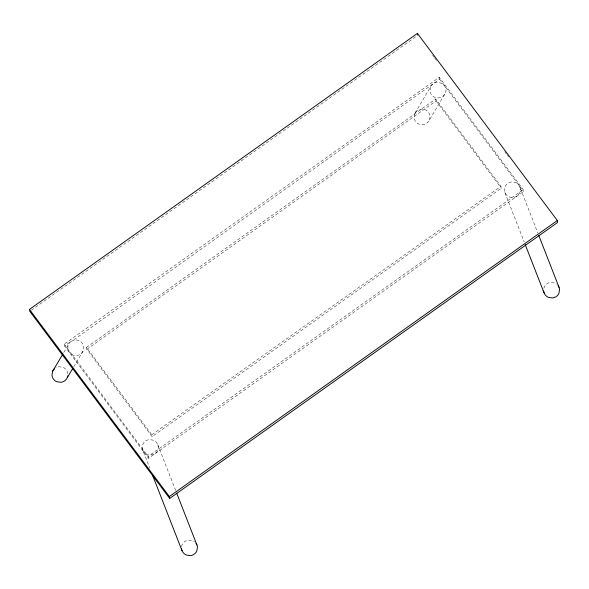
<?xml version="1.0" encoding="UTF-8"?>
<svg xmlns="http://www.w3.org/2000/svg" width="589" height="589" viewBox="0 0 589 589"><rect width="100%" height="100%" fill="white"/><g stroke="black" fill="none" stroke-linecap="round" stroke-linejoin="round"><path stroke-width="0.44" stroke-dasharray="2.94 2.21" d="M71.055 341.436C64.437 345.721 69.001 356.787 76.658 355.557A7.878 7.642 -10.4 0 0 83.13 350.956L83.763 346.95A8.209 7.966 -10.4 0 0 79.022 340.619C73.5 338.138 68.707 343.173 64.591 346.037L148.531 458.316L523.562 191.484L523.216 189.584L439.284 77.306L64.245 344.138L64.591 346.037M181.559 546.607L182.141 544.648A7.878 7.642 -10.4 0 1 188.613 540.047L192.713 540.68A8.209 7.966 -10.4 0 1 194.495 541.747M414.693 113.721L414.06 117.719A8.209 7.966 -10.4 0 0 418.794 124.051L422.895 124.691A7.878 7.642 -10.4 0 0 429.359 120.09L445.232 93.327C449.65 84.161 434.365 77.66 430.566 86.951L414.693 113.721A7.878 7.642 -10.4 0 1 421.157 109.12L425.258 109.753A8.209 7.966 -10.4 0 1 429.992 116.085L429.359 120.09M430.566 86.951L429.933 90.956A8.209 7.966 -10.4 0 0 434.667 97.288L438.768 97.929A7.878 7.642 -10.4 0 0 445.232 93.327M543.861 288.323L544.251 287.02A7.878 7.642 -10.4 0 1 550.715 282.418L554.816 283.051A8.209 7.966 -10.4 0 1 556.605 284.119M63.789 352.458L68.457 344.587M73.794 366.697L83.13 350.956M31.298 310.248L417.77 35.281M439.284 77.306L439.63 79.206L72.896 340.464M86.502 347.414L435.676 98.981L500.959 186.308L501.305 188.208L152.131 436.64L86.848 349.314L86.502 347.414L151.785 434.741L152.131 436.64M86.848 349.314L436.022 100.881L435.676 98.981M151.785 434.741L500.959 186.308M148.531 458.316L148.178 456.416L523.216 189.584M432.635 55.175L434.292 57.383M434.844 58.12L436.493 60.328M504.788 151.682L506.437 153.891M506.989 154.627L508.646 156.836M439.63 79.206L523.562 191.484M436.022 100.881L501.305 188.208M64.245 344.138L148.178 456.416M519.837 186.941C518.504 183.68 514.992 181.626 511.495 181.964A7.878 7.642 -10.4 0 0 505.031 186.566L504.398 190.564A8.209 7.966 -10.4 0 0 509.132 196.895C515.154 199.862 522.568 193.214 519.837 186.941L537.779 232.913M142.788 450.18C145.689 458.5 159.494 455.393 158.227 446.565A8.209 7.966 -10.4 0 0 153.493 440.226L149.392 439.593A7.878 7.642 -10.4 0 0 142.928 444.194L142.295 448.2L142.788 450.18L149.768 468.064M504.891 192.551L524.166 241.924M157.727 444.577L175.677 490.541M67.89 373.721A8.209 7.966 -10.4 0 0 63.156 367.381L59.055 366.748A7.878 7.642 -10.4 0 0 55.771 367.823"/><path stroke-width="0.88" d="M62.861 354.033L52.59 371.35L51.957 375.355A8.209 7.966 -10.4 0 0 56.691 381.687L60.792 382.32A7.878 7.642 -10.4 0 0 67.256 377.718L72.859 368.272M67.256 377.718L67.845 375.76M29.45 309.416L417.417 33.382L557.312 220.507L557.658 222.406L169.691 498.441L29.796 311.316L29.45 309.416L169.345 496.542L169.691 498.441M169.345 496.542L557.312 220.507M538.78 235.467L559.057 287.395M525.167 244.479L544.111 293.005M176.678 493.096L196.947 545.031M152.426 474.874L182.008 550.634M417.417 33.382L417.653 34.648M52.59 371.35A7.878 7.642 -10.4 0 1 54.644 368.626M558.048 285.599A8.209 7.966 -10.4 0 1 559.55 289.383L558.917 293.388A7.878 7.642 -10.4 0 1 552.453 297.99L548.352 297.349A8.209 7.966 -10.4 0 1 543.618 291.018M181.508 548.654A8.209 7.966 -10.4 0 0 186.249 554.985L190.343 555.618A7.878 7.642 -10.4 0 0 196.814 551.017L197.448 547.012A8.209 7.966 -10.4 0 0 195.946 543.235"/></g></svg>
